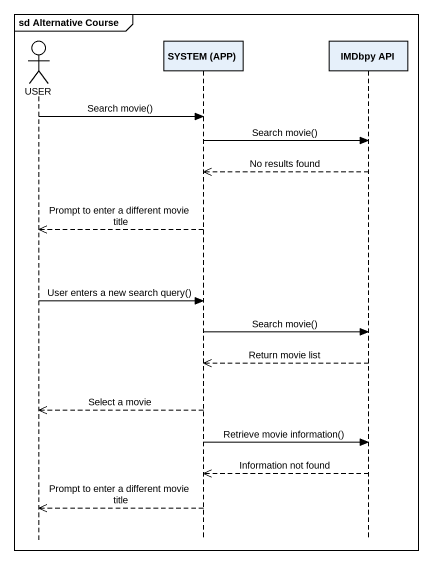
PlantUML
@startuml
mainframe sd Alternative Course
hide footbox
actor USER
participant "SYSTEM (APP)" as SYSTEM_APP
participant "IMDbpy API" as IMDbpy_API

USER -> SYSTEM_APP : Search movie()
SYSTEM_APP -> IMDbpy_API : Search movie()
IMDbpy_API -->> SYSTEM_APP : No results found
SYSTEM_APP -->> USER : Prompt to enter a different movie title
USER -> SYSTEM_APP : User enters a new search query()
SYSTEM_APP -> IMDbpy_API : Search movie()
IMDbpy_API -->> SYSTEM_APP : Return movie list
SYSTEM_APP -->> USER : Select a movie
SYSTEM_APP -> IMDbpy_API : Retrieve movie information()
IMDbpy_API -->> SYSTEM_APP : Information not found
SYSTEM_APP -->> USER : Prompt to enter a different movie title
@enduml
